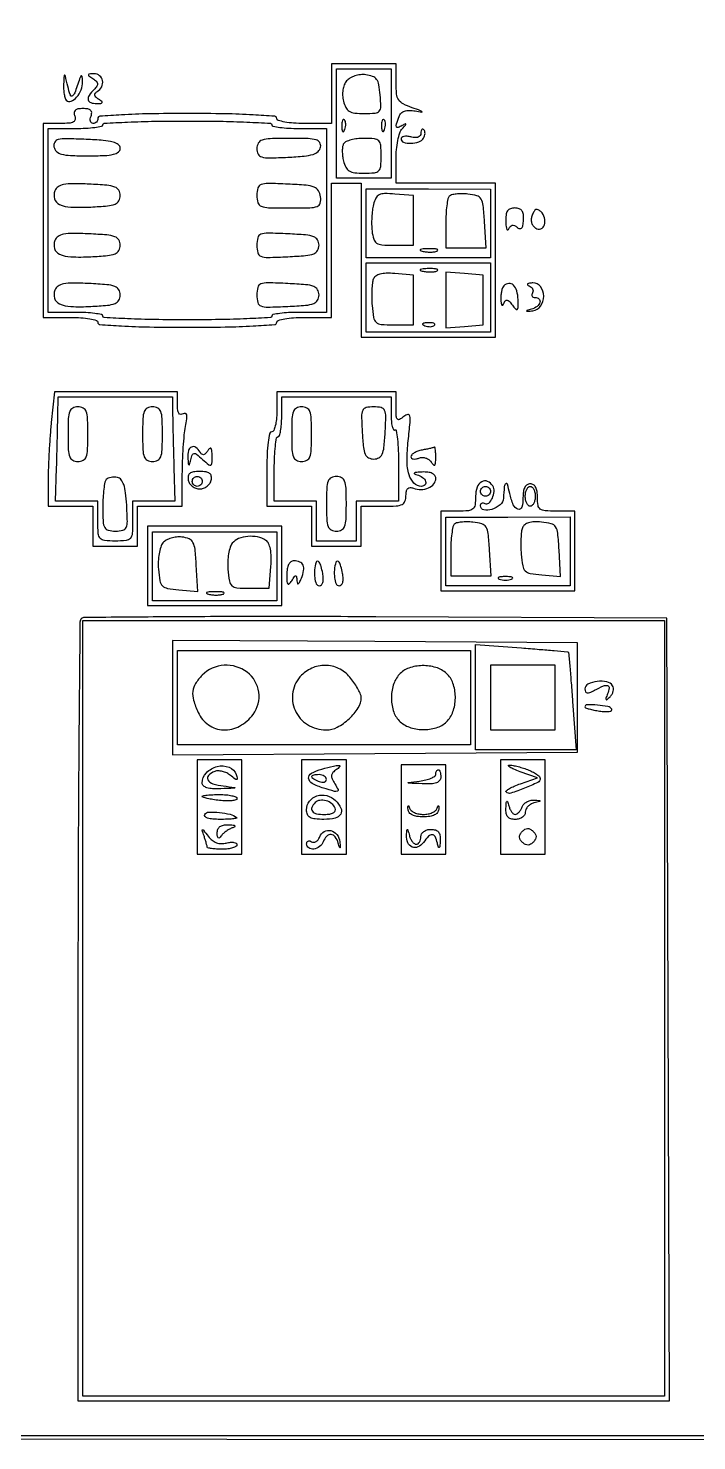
# Model space of a CAD drawing. Extents: x 4 to 1603, y 7 to 792.
# Drawn here: x 564 to 698.5, y 7 to 291.2 of the extents above; entities that cross this region are included whole.
import ezdxf

# ---------------------------------------------------------------- set-up
doc = ezdxf.new("R2010")
doc.units = 0

msp = doc.modelspace()

# ---------------------------------------------------------------- linework, layer by layer
for points in [[(4.463028, 790.750623, 0.090794), (4.267848, 789.688086, 0.000004), (4.202933, 675.011121, 0.000189), (4.180203, 548.51456, 0.000114), (4.244173, 398.5), (4.5, 7.5), (803.751263, 7.249377), (1603.002525, 6.998755), (1602.751263, 399.249377), (1602.5, 791.5), (803.718854, 791.750623, 0.000059), (387.797189, 791.831666, 0.000332), (164.795027, 791.700628, 0.000012), (5.544081, 791.497643, 0.311183)], [(625, 278), (625, 272), (619.5, 272, -0.017105), (617.39166, 272.072146, -0.027868), (615.615625, 272.29375, -0.026982), (614.292067, 272.608967, -0.332234), (614, 273, 0.392481), (613.578962, 273.453756, 0.004817), (609.25, 273.736111, 0.009815), (603.620637, 273.938119, 0.00406), (596, 274, 0.00406), (588.379363, 273.938119, 0.009815), (582.75, 273.736111, 0.004817), (578.421038, 273.453756, 0.392481), (578, 273, -0.095827), (577.92617, 272.618313, -0.097132), (577.715469, 272.29375, -0.098664), (577.401, 272.076457, -0.102345), (577.031385, 272, -0.184534), (576.710807, 272.122486, -0.147206), (576.516384, 272.440625, -0.100118), (576.488865, 272.925634, -0.055937), (576.638374, 273.5, 0.093029), (576.762289, 274.177573, 0.209178), (576.554926, 274.645618, 0.145807), (575.990492, 274.919499, 0.04057), (575, 275, 0.04057), (574.009508, 274.919499, 0.145807), (573.445074, 274.645618, 0.209178), (573.237711, 274.177573, 0.093029), (573.361626, 273.5, -0.136349), (573.429795, 272.787471, -0.233305), (573.083561, 272.316626, -0.101407), (572.191819, 272.06386, -0.018523), (570.468615, 272), (567, 272), (567, 252.5), (567, 233), (572.5, 233, -0.017105), (574.60834, 232.927854, -0.027868), (576.384375, 232.70625, -0.026982), (577.707933, 232.391033, -0.332234), (578, 232, 0.392481), (578.421038, 231.546244, 0.004817), (582.75, 231.263889, 0.009815), (588.379363, 231.061881, 0.00406), (596, 231, 0.00406), (603.620637, 231.061881, 0.009815), (609.25, 231.263889, 0.004817), (613.578962, 231.546244, 0.392481), (614, 232, -0.332234), (614.292067, 232.391033, -0.026982), (615.615625, 232.70625, -0.027868), (617.39166, 232.927854, -0.017105), (619.5, 233), (625, 233), (625, 246.5), (625, 260), (628, 260), (631, 260), (631, 244.5), (631, 229), (644.5, 229), (658, 229), (658, 244.5), (658, 260), (648, 260), (638, 260), (638, 264.8, -0.023727), (638.091939, 266.736331, -0.02644), (638.367188, 268.585594, -0.02711), (638.766676, 270.119162, -0.110227), (639.25, 270.946704, 0.004358), (639.924927, 271.686678, 0.184745), (640, 271.882924, 0.561535), (639.904697, 271.941025, 0.009535), (639.25, 271.587687, -0.041744), (638.39497, 271.195008, -0.416186), (638.073029, 271.347231, -0.166556), (638.067268, 271.907921, -0.01165), (638.604258, 273.411097, -0.107661), (639.040526, 274.075673, -0.112679), (639.707224, 274.485332, -0.086068), (640.636579, 274.630414, -0.040118), (641.854258, 274.511872, 0.004977), (643.161355, 274.291153, 0.712291), (643.212643, 274.387246, 0.12077), (642.931035, 274.57289, 0.002257), (641.25, 275.163647, -0.033559), (639.432202, 275.93332, -0.132026), (638.533741, 276.737608, -0.11972), (638.112541, 277.929052, -0.025381), (638, 280.14466), (638, 284), (631.5, 284), (625, 284)], [(571.118315, 279.916667, 0.024371), (571.12139, 278.879439, 0.02833), (571.22804, 277.898903, 0.029176), (571.410925, 277.093626, 0.126605), (571.657991, 276.675343, 0.296655), (572.603964, 276.475073, 0.120461), (573.735085, 277.262122, 0.087376), (574.644648, 278.74963, 0.103262), (574.921053, 280.372445, 0.012094), (574.865491, 281.278055, 0.166491), (574.734636, 281.574719, 0.527533), (574.566809, 281.550137, 0.033157), (574.341825, 281, -0.005499), (573.350497, 278.133135, -0.167703), (572.882486, 277.549903, -0.489281), (572.469046, 277.699799, -0.018981), (571.961221, 279.5, 0.001365), (571.464004, 281.534254, 0.220799), (571.322363, 281.710459, 0.538133), (571.205452, 281.642229, 0.002344)], [(576.991641, 281.026328, -0.043931), (577.693851, 280.49075, -0.181316), (577.932945, 280.023161, -0.182338), (577.805025, 279.515362, -0.044506), (577.241641, 278.841641, 0.047136), (576.261479, 277.656937, 0.1962), (576.072513, 276.768251, 0.275337), (576.566327, 276.199881, 0.081899), (577.75, 276.015313, 0.015461), (578.63092, 276.050276, 0.276177), (578.854177, 276.206151, 0.350217), (578.794125, 276.439995, 0.02023), (578.143237, 276.890313, -0.045108), (577.582121, 277.321264, -0.167837), (577.374236, 277.708088, -0.218762), (577.475495, 278.0737, -0.079241), (577.893237, 278.434017, 0.138975), (578.774854, 279.397532, 0.162425), (578.950585, 280.619571, 0.182403), (578.360698, 281.60353, 0.17131), (577.25, 281.984687, 0.0118), (576.277243, 281.953209, 0.323507), (576.089324, 281.800714, 0.316019), (576.173014, 281.570626, 0.011499)], [(628.052737, 280.563544, 0.080946), (627.588665, 279.773649, 0.052962), (627.312644, 278.751793, 0.049908), (627.246797, 277.622905, 0.051153), (627.407385, 276.512986, 0.056581), (627.89599, 275.210735, 0.140073), (628.584704, 274.471931, 0.108917), (629.679419, 274.102873, 0.027052), (631.579417, 274, 0.019215), (633.809633, 274.085741, 0.198227), (634.614546, 274.492822, 0.18424), (634.929907, 275.365444, 0.016245), (634.810365, 277.75, 0.023501), (634.543908, 279.794965, 0.111491), (634.088529, 280.876175, 0.152629), (633.292304, 281.47794, 0.057198), (631.914404, 281.800558, 0.057019), (630.826877, 281.802527, 0.049515), (629.711736, 281.563614, 0.052013), (628.731678, 281.133057, 0.090295)], [(613, 271.75, 0.356394), (613.241724, 271.45395, 0.016459), (614.615625, 271.220312, 0.021079), (616.391385, 271.054017, 0.012806), (618.5, 271), (624, 271), (624, 252.5), (624, 234), (618.5, 234, 0.012806), (616.391385, 233.945983, 0.021079), (614.615625, 233.779687, 0.016459), (613.241724, 233.54605, 0.356394), (613, 233.25, -0.399156), (612.711107, 232.945777, -0.001898), (608.00625, 232.720313, -0.006888), (602.518546, 232.553907, -0.004135), (596, 232.5, -0.004135), (589.481454, 232.553907, -0.006888), (583.99375, 232.720313, -0.001898), (579.288893, 232.945777, -0.399156), (579, 233.25, 0.356394), (578.758276, 233.54605, 0.016459), (577.384375, 233.779687, 0.021079), (575.608615, 233.945983, 0.012806), (573.5, 234), (568, 234), (568, 252.5), (568, 271), (573.5, 271, 0.012806), (575.608615, 271.054017, 0.021079), (577.384375, 271.220312, 0.016459), (578.758276, 271.45395, 0.356394), (579, 271.75, -0.399156), (579.288893, 272.054223, -0.001898), (583.99375, 272.279688, -0.006888), (589.481454, 272.446093, -0.004135), (596, 272.5, -0.004135), (602.518546, 272.446093, -0.006888), (608.00625, 272.279688, -0.001898), (612.711107, 272.054223, -0.399156)], [(627.078947, 271.416667, 0.018894), (627.137993, 270.670344, 0.168741), (627.279315, 270.37858, 0.470617), (627.461564, 270.395823, 0.054073), (627.683114, 270.8125, 0.051402), (627.839148, 271.359369, 0.05415), (627.876576, 271.916927, 0.060344), (627.797407, 272.402231, 0.126455), (627.604167, 272.729167, 0.296942), (627.385309, 272.77538, 0.208169), (627.200665, 272.592839, 0.077125), (627.089945, 272.112848, 0.028489)], [(635.078947, 271.416667, 0.018894), (635.137993, 270.670344, 0.168741), (635.279315, 270.37858, 0.470617), (635.461564, 270.395823, 0.054073), (635.683114, 270.8125, 0.051402), (635.839148, 271.359369, 0.05415), (635.876576, 271.916927, 0.060344), (635.797407, 272.402231, 0.126455), (635.604167, 272.729167, 0.296942), (635.385309, 272.77538, 0.208169), (635.200665, 272.592839, 0.077125), (635.089945, 272.112848, 0.028489)], [(643, 270.050035, -0.148167), (642.852562, 269.563415, -0.156033), (642.462267, 269.252393, -0.106789), (641.830394, 269.156572, -0.048415), (641, 269.289749, 0.040966), (640.233678, 269.424365, 0.070464), (639.5875, 269.392877, 0.106581), (639.157535, 269.210205, 0.24384), (639, 268.90638, 0.329183), (639.508029, 268.218347, 0.083696), (640.970055, 268.024602, 0.072068), (642.598395, 268.319463, 0.175312), (643.541119, 269.066531, 0.062174), (643.748334, 269.519089, 0.067553), (643.830355, 269.996059, 0.076232), (643.780161, 270.423941, 0.129836), (643.600136, 270.733198, 0.155902), (643.373346, 270.85014, 0.259814), (643.17629, 270.780075, 0.135325), (643.04143, 270.502153, 0.045721)], [(569.18121, 267.29757, 0.156012), (569.681634, 266.381075, 0.126728), (570.663571, 265.832626, 0.055249), (572.475525, 265.564563, 0.009123), (576.013695, 265.5, 0.00945), (579.330176, 265.562685, 0.047401), (581.168949, 265.807814, 0.108565), (582.142629, 266.270427, 0.231763), (582.5, 267, 0.239099), (582.124425, 267.740497, 0.093966), (581.061657, 268.24687, 0.043933), (579.100236, 268.582456, 0.00953), (575.667515, 268.79757, 0.006037), (571.660377, 268.923637, 0.061737), (570.011885, 268.751668, 0.215375), (569.32394, 268.227026, 0.173009)], [(610, 266.952283, 0.118732), (610.264853, 265.852664, 0.209136), (610.975471, 265.271219, 0.073345), (612.49879, 265.076712, 0.007062), (616.239957, 265.202283, 0.010879), (619.491625, 265.428419, 0.052749), (621.30344, 265.789265, 0.108789), (622.318128, 266.368509, 0.163205), (622.813281, 267.25, 0.182333), (622.656346, 268.150921, 0.193409), (621.947338, 268.696122, 0.06128), (620.300954, 268.946666, 0.007153), (616.573324, 269, 0.007152), (612.684532, 268.944374, 0.068453), (611.052518, 268.67212, 0.191577), (610.287945, 268.053132, 0.12862)], [(627.464874, 267.943165, 0.101636), (627.255074, 267.370191, 0.034264), (627.183705, 266.479095, 0.032431), (627.23841, 265.456071, 0.031921), (627.424909, 264.443165, 0.059785), (627.902999, 263.193269, 0.137866), (628.589204, 262.469506, 0.106869), (629.675038, 262.103524, 0.028048), (631.519052, 262, 0.022163), (633.631762, 262.093695, 0.176677), (634.501361, 262.501368, 0.175603), (634.907115, 263.374528, 0.02184), (635, 265.5, 0.021784), (634.907554, 267.620894, 0.174173), (634.504215, 268.495712, 0.177507), (633.640496, 268.905025, 0.022802), (631.559017, 269, 0.02842), (630.193833, 268.92234, 0.034756), (628.936957, 268.689555, 0.037271), (627.940373, 268.351397, 0.155124)], [(569.354272, 258.480836, 0.165211), (569.290146, 256.83499, 0.217546), (570.265191, 255.716388, 0.09706), (572.581575, 255.169308, 0.022497), (576.604253, 255.195747, 0.009573), (579.931283, 255.431382, 0.0708), (581.475, 255.794813, 0.172425), (582.221089, 256.441397, 0.129525), (582.5, 257.5, 0.135036), (582.207341, 258.563873, 0.172229), (581.429875, 259.209195, 0.067521), (579.808536, 259.566379, 0.008612), (576.237055, 259.798053, 0.010308), (572.962593, 259.886288, 0.048893), (571.097133, 259.71534, 0.097905), (569.988595, 259.267065, 0.157514)], [(610, 257.547717, 0.074815), (610.222544, 256.068736, 0.229439), (610.894651, 255.346952, 0.086524), (612.370439, 255.051891, 0.006179), (616.569551, 255, 0.005947), (620.678751, 255.048873, 0.080616), (622.148719, 255.323462, 0.248535), (622.750033, 255.984606, 0.098296), (622.819551, 257.25, 0.102621), (622.37829, 258.475532, 0.164129), (621.532217, 259.181409, 0.071766), (619.896956, 259.558545, 0.008945), (616.25, 259.797717, 0.006136), (612.214952, 259.940321, 0.092414), (610.83408, 259.715704, 0.243288), (610.202482, 259.03492, 0.067762)], [(633.455617, 255.679185, 0.031306), (633.244283, 254.539273, 0.016834), (633.119921, 253.114376, 0.016703), (633.090599, 251.647704, 0.025099), (633.171918, 250.370829, 0.041623), (633.497826, 248.737803, 0.178084), (634.075483, 247.949932, 0.129086), (635.14459, 247.585028, 0.018044), (637.5, 247.5), (641.5, 247.5), (641.5, 252.5), (641.5, 257.5), (637.783699, 257.808356, 0.021127), (635.702858, 257.892753, 0.114362), (634.609361, 257.637357, 0.162654), (633.939322, 256.974955, 0.055743)], [(648.71406, 257.380727, 0.149786), (648.434276, 256.853698, 0.015667), (648.209755, 255.45663, 0.018316), (648.052124, 253.736579, 0.013691), (648, 251.833333), (648, 247), (652.05226, 247), (656.104519, 247), (655.80226, 252.25, 0.010772), (655.542779, 255.525481, 0.110728), (655.116842, 256.805833, 0.190557), (654.264449, 257.457175, 0.04459), (652.46406, 257.797393, 0.023563), (651.249413, 257.85882, 0.028525), (650.110172, 257.797672, 0.029193), (649.179428, 257.638837, 0.140413)], [(660.078947, 252.25, 0.017829), (660.142259, 251.267555, 0.072304), (660.286954, 250.68726, 0.397348), (660.476068, 250.601525, 0.217962), (660.676193, 250.791738, -0.079345), (660.974659, 251.289727, -0.170181), (661.354876, 251.515255, -0.157975), (661.813793, 251.462188, -0.066074), (662.347246, 251.127413, 0.105748), (662.874316, 250.851885, 0.286159), (663.262174, 250.966129, 0.140543), (663.520287, 251.503663, 0.027194), (663.644213, 252.585675, 0.044789), (663.610326, 253.720306, 0.127643), (663.324387, 254.450389, 0.157349), (662.764498, 254.85986, 0.079999), (661.894213, 255, 0.086312), (661.001733, 254.84478, 0.162139), (660.432322, 254.397472, 0.118029), (660.135376, 253.580102, 0.035564)], [(665.387065, 253.566293, 0.071218), (665.209375, 252.787105, 0.087019), (665.27764, 252.043809, 0.092845), (665.586548, 251.404885, 0.094398), (666.104283, 250.925407, 0.23738), (667.138923, 250.829238, 0.229139), (667.854975, 251.602743, 0.144145), (667.869075, 253.008621, 0.127969), (667.126563, 254.273437, 0.080528), (666.603797, 254.650358, 0.215783), (666.155692, 254.667812, 0.162537), (665.757434, 254.326623, 0.043467)], [(569.354272, 248.480836, 0.165211), (569.290146, 246.83499, 0.217546), (570.265191, 245.716388, 0.09706), (572.581575, 245.169308, 0.022497), (576.604253, 245.195747, 0.009573), (579.931283, 245.431382, 0.0708), (581.475, 245.794813, 0.172425), (582.221089, 246.441397, 0.129525), (582.5, 247.5, 0.135036), (582.207341, 248.563873, 0.172229), (581.429875, 249.209195, 0.067521), (579.808536, 249.566379, 0.008612), (576.237055, 249.798053, 0.010308), (572.962593, 249.886288, 0.048893), (571.097133, 249.71534, 0.097905), (569.988595, 249.267065, 0.157514)], [(610, 247.5, 0.064414), (610.197394, 245.97412, 0.245034), (610.823342, 245.285694, 0.094176), (612.192628, 245.058393, 0.006075), (616.25, 245.202283, 0.008641), (619.812993, 245.433779, 0.067636), (621.431535, 245.791013, 0.172273), (622.207843, 246.436302, 0.134834), (622.5, 247.5, 0.134834), (622.207843, 248.563698, 0.172273), (621.431535, 249.208987, 0.067636), (619.812993, 249.566221, 0.008641), (616.25, 249.797717, 0.006075), (612.192628, 249.941607, 0.094176), (610.823342, 249.714306, 0.245034), (610.197394, 249.02588, 0.064414)], [(643.269032, 246.307009, 0.037336), (644.036634, 246.167106, 0.029507), (644.880008, 246.127736, 0.030339), (645.671085, 246.185595, 0.06278), (646.269032, 246.344063, 0.31318), (646.386009, 246.52287, 0.333666), (646.257153, 246.684921, 0.052471), (645.580113, 246.787295, 0.014395), (644.5, 246.805051, 0.012823), (643.431793, 246.764444, 0.080377), (642.900903, 246.643467, 0.597527), (642.883358, 246.48334, 0.087174)], [(633.425329, 240.666006, 0.064188), (633.229272, 239.858585, 0.016121), (633.12383, 238.505476, 0.016193), (633.103223, 236.93786, 0.015679), (633.183365, 235.355161, 0.019689), (633.477542, 232.942307, 0.171944), (633.987977, 232.010737, 0.165757), (634.980267, 231.590666, 0.017985), (637.5, 231.5), (641.5, 231.5), (641.5, 236.5), (641.5, 241.5), (637.741963, 241.810844, 0.024667), (636.013085, 241.86827, 0.060857), (634.757899, 241.69435, 0.091132), (633.910038, 241.294148, 0.146438)], [(643.269032, 242.307009, 0.037336), (644.036634, 242.167106, 0.029507), (644.880008, 242.127736, 0.030339), (645.671085, 242.185595, 0.06278), (646.269032, 242.344063, 0.31318), (646.386009, 242.52287, 0.333666), (646.257153, 242.684921, 0.052471), (645.580113, 242.787295, 0.014395), (644.5, 242.805051, 0.012823), (643.431793, 242.764444, 0.080377), (642.900903, 242.643467, 0.597527), (642.883358, 242.48334, 0.087174)], [(569.354272, 238.480836, 0.165211), (569.290146, 236.83499, 0.217546), (570.265191, 235.716388, 0.09706), (572.581575, 235.169308, 0.022497), (576.604253, 235.195747, 0.009573), (579.931283, 235.431382, 0.0708), (581.475, 235.794813, 0.172425), (582.221089, 236.441397, 0.129525), (582.5, 237.5, 0.135036), (582.207341, 238.563873, 0.172229), (581.429875, 239.209195, 0.067521), (579.808536, 239.566379, 0.008612), (576.237055, 239.798053, 0.010308), (572.962593, 239.886288, 0.048893), (571.097133, 239.71534, 0.097905), (569.988595, 239.267065, 0.157514)], [(610, 237.5, 0.064414), (610.197394, 235.97412, 0.245034), (610.823342, 235.285694, 0.094176), (612.192628, 235.058393, 0.006075), (616.25, 235.202283, 0.008641), (619.812993, 235.433779, 0.067636), (621.431535, 235.791013, 0.172273), (622.207843, 236.436302, 0.134834), (622.5, 237.5, 0.134834), (622.207843, 238.563698, 0.172273), (621.431535, 239.208987, 0.067636), (619.812993, 239.566221, 0.008641), (616.25, 239.797717, 0.006075), (612.192628, 239.941607, 0.094176), (610.823342, 239.714306, 0.245034), (610.197394, 239.02588, 0.064414)], [(659.6875, 239.354167, 0.108318), (659.427959, 238.948893, 0.034417), (659.225144, 238.256641, 0.032523), (659.099417, 237.431304, 0.031016), (659.078947, 236.583333, 0.02196), (659.140103, 235.837276, 0.133432), (659.28643, 235.482304, 0.465981), (659.473433, 235.474376, 0.090236), (659.679948, 235.803003, -0.071222), (659.996058, 236.350932, -0.281333), (660.345396, 236.481161, -0.163095), (660.7745, 236.238313, -0.025275), (661.398637, 235.469509, 0.021272), (662.078749, 234.61792, 0.429941), (662.376208, 234.605345, 0.198811), (662.548722, 235.003959, 0.008315), (662.547636, 236.583315, 0.063053), (662.29628, 238.325876, 0.133804), (661.606442, 239.489263, 0.219858), (660.669319, 239.817297, 0.174047)], [(664.756231, 239.335642, -0.07888), (665.193455, 239.073164, -0.105417), (665.477402, 238.709292, -0.121773), (665.564193, 238.302558, -0.131107), (665.447214, 237.91459, 0.092807), (665.312451, 237.565579, 0.171257), (665.359094, 237.268661, 0.174358), (665.580506, 237.070312, 0.096615), (665.940983, 237, -0.17858), (666.753012, 236.700421, -0.295067), (666.954706, 236.024721, -0.163304), (666.376674, 235.19331, -0.088439), (665.25, 234.630742, 0.0028), (664.30698, 234.346987, 0.530814), (664.282021, 234.265414, 0.251667), (664.406777, 234.212868, 0.002066), (665.5, 234.320995, 0.220004), (667.074568, 235.255925, 0.14949), (667.710703, 237.275978, 0.16339), (667.087863, 239.183399, 0.24732), (665.546466, 239.921053, 0.022824), (664.826208, 239.860265, 0.127625), (664.470167, 239.716523, 0.458183), (664.456633, 239.533793, 0.100896)], [(643.8125, 231.316886, 0.051402), (644.359369, 231.160852, 0.05415), (644.916927, 231.123424, 0.060344), (645.402231, 231.202593, 0.126455), (645.729167, 231.395833, 0.296942), (645.77538, 231.614691, 0.208169), (645.592839, 231.799335, 0.077125), (645.112848, 231.910055, 0.028489), (644.416667, 231.921053, 0.018894), (643.670344, 231.862007, 0.168741), (643.37858, 231.720685, 0.470617), (643.395823, 231.538436, 0.054073)], [(568.642456, 211.853309, 0.00731), (568.396233, 209.110269, 0.004774), (568.188722, 205.939674, 0.004801), (568.045591, 202.844168, 0.009151), (568, 200.353309), (568, 195), (572.5, 195), (577, 195), (577, 191), (577, 187), (581.5, 187), (586, 187), (586, 191), (586, 195), (590.5, 195), (595, 195), (595, 201.375, -0.008976), (595.048141, 204.056297, -0.007986), (595.192729, 206.840988, -0.00804), (595.403092, 209.34161, -0.024352), (595.656098, 211.030491, 0.014639), (595.916414, 212.564272, 0.083012), (595.894287, 213.389697, 0.297056), (595.619009, 213.673612, 0.196707), (595.156098, 213.596474, -0.163281), (594.666459, 213.481896, -0.233375), (594.293141, 213.712002, -0.110382), (594.06523, 214.356288, -0.030041), (594, 215.440983), (594, 218), (581.642456, 218), (569.284913, 218)], [(593.051031, 213.25, 0.001891), (593.084034, 211.352274, 0.000658), (593.145518, 208.618589, 0.000654), (593.221111, 205.608891, 0.000762), (593.301031, 202.749453), (593.5, 195.998906), (589.25, 195.999453), (585, 196), (585, 192, -0.01583), (584.920164, 189.478972, -0.165362), (584.53125, 188.535714, -0.192545), (583.675038, 188.099137, -0.022778), (581.5, 188, -0.022778), (579.324962, 188.099137, -0.192545), (578.46875, 188.535714, -0.165362), (578.079836, 189.478972, -0.01583), (578, 192), (578, 196), (573.75, 195.999453), (569.5, 195.998906), (569.698969, 202.749453, 0.000762), (569.778889, 205.608891, 0.000654), (569.854482, 208.618589, 0.000658), (569.915966, 211.352274, 0.001891), (569.948969, 213.25), (570, 217), (581.5, 217), (593, 217)], [(614, 214, -0.023598), (613.92761, 212.467056, -0.037669), (613.70625, 211.175, -0.04382), (613.387127, 210.251055, -0.295869), (613, 210, 0.354925), (612.590162, 209.667147, 0.018508), (612.283333, 207.875, 0.02162), (612.068623, 205.477527, 0.011522), (612, 202.5), (612, 195), (616.5, 195), (621, 195), (621, 191), (621, 187), (626, 187), (631, 187), (631, 191), (631, 195), (635.5, 195, 0.013608), (638.029207, 195.068845, 0.096163), (639.216063, 195.367055, 0.195419), (639.797024, 195.994537, 0.090482), (640, 197.106989, -0.044649), (640.083046, 198.035126, -0.150258), (640.359682, 198.570724, -0.20361), (640.828212, 198.765522, -0.089917), (641.5, 198.638374, 0.095868), (643.025952, 198.36817, 0.099448), (644.521256, 198.693362, 0.116813), (645.602605, 199.506836, 0.175073), (646, 200.606989, 0.165099), (645.805406, 201.180249, 0.120976), (645.277283, 201.603422, 0.081384), (644.413844, 201.844552, 0.038037), (643.25, 201.883999, 0.010989), (642.150445, 201.813383, 0.109045), (641.71179, 201.676084, 0.602595), (641.717606, 201.507227, 0.049066), (642.25, 201.310674, -0.093859), (643.332935, 200.797167, -0.14598), (643.954587, 199.981008, -0.282147), (643.826432, 199.310937, -0.211007), (643.122445, 199, -0.202666), (641.611096, 199.638838, -0.122374), (640.617186, 201.345221, -0.071578), (640.212723, 204.195153, -0.027688), (640.441731, 208.187742, 0.004568), (640.82259, 211.85361, 0.067974), (640.769397, 213.139217, 0.418558), (640.34927, 213.427197, 0.125864), (639.570091, 213.05817, -0.040814), (638.700296, 212.448774, -0.361739), (638.27138, 212.52003, -0.167953), (638.041287, 213.097482, -0.011595), (638, 214.877555), (638, 218), (626, 218), (614, 218)], [(637, 213.440983, 0.019935), (637.053174, 212.107829, 0.039534), (637.220312, 211.063886, 0.062203), (637.462445, 210.424538, 0.434357), (637.75, 210.346505, -0.534057), (638.046343, 210.211853, -0.013899), (638.279688, 208.49992, -0.017395), (638.446514, 206.215155, -0.009526), (638.5, 203.407927), (638.5, 196.004809), (634.25, 196.002404), (630, 196), (630, 192), (630, 188), (626, 188), (622, 188), (622, 192), (622, 196), (617.75, 196), (613.5, 196), (613.5, 202.5, -0.010829), (613.553982, 204.992121, -0.017892), (613.720312, 207.090625, -0.01215), (613.952404, 208.74747, -0.367105), (614.25, 209, 0.329173), (614.542978, 209.21632, 0.028369), (614.779688, 210.175, 0.028703), (614.945877, 211.466691, 0.017644), (615, 213), (615, 217), (626, 217), (637, 217)], [(572, 209.5, 0.009792), (572.061504, 206.359853, 0.077556), (572.340909, 204.9375, 0.189837), (572.945848, 204.253284, 0.118451), (574, 204, 0.118451), (575.054152, 204.253284, 0.189837), (575.659091, 204.9375, 0.077556), (575.938496, 206.359853, 0.009792), (576, 209.5, 0.009792), (575.938496, 212.640147, 0.077556), (575.659091, 214.0625, 0.189837), (575.054152, 214.746716, 0.118451), (574, 215, 0.118451), (572.945848, 214.746716, 0.189837), (572.340909, 214.0625, 0.077556), (572.061504, 212.640147, 0.009792)], [(587, 209.5, 0.009792), (587.061504, 206.359853, 0.077556), (587.340909, 204.9375, 0.189837), (587.945848, 204.253284, 0.118451), (589, 204, 0.118451), (590.054152, 204.253284, 0.189837), (590.659091, 204.9375, 0.077556), (590.938496, 206.359853, 0.009792), (591, 209.5, 0.009792), (590.938496, 212.640147, 0.077556), (590.659091, 214.0625, 0.189837), (590.054152, 214.746716, 0.118451), (589, 215, 0.118451), (587.945848, 214.746716, 0.189837), (587.340909, 214.0625, 0.077556), (587.061504, 212.640147, 0.009792)], [(617, 209.5, 0.009792), (617.061504, 206.359853, 0.077556), (617.340909, 204.9375, 0.189837), (617.945848, 204.253284, 0.118451), (619, 204, 0.118451), (620.054152, 204.253284, 0.189837), (620.659091, 204.9375, 0.077556), (620.938496, 206.359853, 0.009792), (621, 209.5, 0.009792), (620.938496, 212.640147, 0.077556), (620.659091, 214.0625, 0.189837), (620.054152, 214.746716, 0.118451), (619, 215, 0.118451), (617.945848, 214.746716, 0.189837), (617.340909, 214.0625, 0.077556), (617.061504, 212.640147, 0.009792)], [(631.19774, 209.75, 0.01175), (631.433288, 206.848666, 0.077345), (631.80528, 205.444032, 0.171935), (632.452753, 204.754307, 0.119678), (633.5, 204.5, 0.119678), (634.547247, 204.754307, 0.171935), (635.19472, 205.444032, 0.077345), (635.566712, 206.848666, 0.01175), (635.80226, 209.75, 0.008265), (635.938743, 213.078554, 0.10987), (635.703152, 214.275081, 0.239236), (635.024217, 214.833016, 0.054614), (633.5, 215, 0.054614), (631.975783, 214.833016, 0.239236), (631.296848, 214.275081, 0.10987), (631.061257, 213.078554, 0.008265)], [(596.116001, 204.75, 0.004213), (596.190257, 203.512565, 0.222831), (596.302729, 203.310001, 0.518622), (596.438084, 203.35658, 0.007388), (596.703861, 204.325476, -0.026644), (597.04119, 205.392406, -0.301537), (597.382963, 205.639284, -0.185163), (597.872687, 205.473538, -0.01076), (599.087859, 204.420488, 0.009532), (600.323511, 203.344364, 0.26578), (600.729004, 203.27146, 0.306192), (600.958793, 203.583412, 0.011748), (600.984687, 205.095012, 0.01517), (600.943625, 206.213243, 0.158438), (600.774968, 206.633907, 0.44098), (600.511624, 206.645652, 0.055038), (600.109687, 206.143237, -0.045108), (599.678736, 205.582121, -0.167837), (599.291912, 205.374236, -0.218762), (598.9263, 205.475495, -0.079241), (598.565983, 205.893237, 0.095549), (597.703965, 206.829576, 0.274816), (596.859385, 206.914139, 0.226116), (596.25461, 206.180547, 0.074186)], [(643.25, 206.294267, 0.03636), (642.388621, 206.062383, 0.049792), (641.660938, 205.7241, 0.060277), (641.157837, 205.337603, 0.201492), (641, 204.961834, 0.215047), (641.131126, 204.671057, 0.137735), (641.470272, 204.50733, 0.087896), (641.987523, 204.506982, 0.047971), (642.600925, 204.677102, -0.089203), (643.279157, 204.806466, -0.07897), (643.991183, 204.700982, -0.080028), (644.627109, 204.382418, -0.095843), (645.085612, 203.895717, 0.037095), (645.522099, 203.307786, 0.42807), (645.779968, 203.29512, 0.189283), (645.946532, 203.651881, 0.013964), (645.984687, 204.75, 0.010411), (645.972724, 205.603507, 0.018936), (645.922064, 206.299059, 0.015868), (645.847907, 206.816646, 0.512864), (645.75, 206.863818, -0.065829), (645.567853, 206.793731, -0.002963), (644.9125, 206.640337, -0.004927), (644.130151, 206.470194, -0.003502)], [(596.190371, 200.25, 0.102252), (596.468276, 199.581629, 0.081315), (597.007845, 199.014062, 0.078398), (597.721001, 198.6319, 0.084062), (598.5, 198.5, 0.084062), (599.278999, 198.6319, 0.078398), (599.992155, 199.014062, 0.081315), (600.531724, 199.581629, 0.102252), (600.809629, 200.25, 0.089609), (600.819163, 201.078049, 0.191065), (600.492852, 201.616531, 0.129356), (599.769218, 201.914936, 0.033473), (598.5, 202, 0.033473), (597.230782, 201.914936, 0.129356), (596.507148, 201.616531, 0.191065), (596.180837, 201.078049, 0.089609)], [(579.701236, 200.367903, 0.150652), (579.426348, 199.84797, 0.015315), (579.205988, 198.452863, 0.018062), (579.051177, 196.735663, 0.013449), (579, 194.833333, 0.01094), (579.064298, 191.895098, 0.110972), (579.382013, 190.723437, 0.216217), (580.095669, 190.170615, 0.058367), (581.55226, 190, 0.057633), (583.034201, 190.171387, 0.238097), (583.704866, 190.733726, 0.107843), (583.937376, 191.938264, 0.00836), (583.80226, 195.240634, 0.015926), (583.579883, 197.719687, 0.050403), (583.213298, 199.343505, 0.085727), (582.68212, 200.330342, 0.181561), (581.951236, 200.775204, 0.046987), (581.306808, 200.835732, 0.044737), (580.651434, 200.776808, 0.048045), (580.081085, 200.615823, 0.103942)], [(599, 200, -0.099038), (598.923658, 199.618362, -0.097945), (598.70625, 199.29375, -0.097945), (598.381638, 199.076342, -0.099038), (598, 199, -0.099038), (597.618362, 199.076342, -0.097945), (597.29375, 199.29375, -0.097945), (597.076342, 199.618362, -0.099038), (597, 200, -0.099038), (597.076342, 200.381638, -0.097945), (597.29375, 200.70625, -0.097945), (597.618362, 200.923658, -0.099038), (598, 201, -0.099038), (598.381638, 200.923658, -0.097945), (598.70625, 200.70625, -0.097945), (598.923658, 200.381638, -0.099038)], [(624, 195.5, 0.009792), (624.061504, 192.359853, 0.077556), (624.340909, 190.9375, 0.189837), (624.945848, 190.253284, 0.118451), (626, 190, 0.118451), (627.054152, 190.253284, 0.189837), (627.659091, 190.9375, 0.077556), (627.938496, 192.359853, 0.009792), (628, 195.5, 0.009792), (627.938496, 198.640147, 0.077556), (627.659091, 200.0625, 0.189837), (627.054152, 200.746716, 0.118451), (626, 201, 0.118451), (624.945848, 200.746716, 0.189837), (624.340909, 200.0625, 0.077556), (624.061504, 198.640147, 0.009792)], [(654, 197, -0.032088), (653.888231, 195.260192, -0.185552), (653.458333, 194.464286, -0.157079), (652.561026, 194.088063, -0.021354), (650.5, 194), (647, 194), (647, 186), (647, 178), (660.5, 178), (674, 178), (674, 186), (674, 194), (670.210579, 194, -0.017549), (667.973467, 194.078541, -0.141575), (667.018215, 194.428825, -0.19988), (666.566648, 195.17623, -0.040838), (666.460579, 196.75, 0.038624), (666.385572, 197.941375, 0.087257), (666.10716, 198.798237, 0.127365), (665.637178, 199.311304, 0.14496), (665, 199.5, 0.145245), (664.362035, 199.310683, 0.127672), (663.892344, 198.796163, 0.087123), (663.614705, 197.935667, 0.038254), (663.540468, 196.736511, -0.068485), (663.305765, 194.824048, -0.428267), (662.532687, 194.399041, -0.223203), (661.579382, 195.279719, -0.043164), (660.868315, 197.582498, 0.014745), (660.416511, 199.407278, 0.532222), (660.069717, 199.522361, 0.209639), (659.76799, 198.969704, 0.008181), (659.60194, 196.604176, -0.20807), (658.953817, 195.309089, -0.093722), (657.261045, 194.363095, -0.12934), (655.665211, 194.258485, -0.359091), (655, 195.065292, -0.094646), (655.068614, 195.424523, -0.172796), (655.262969, 195.646267, -0.172865), (655.55368, 195.695142, -0.09473), (655.895215, 195.564761, 0.329254), (656.663748, 195.628367, 0.109962), (657.372191, 196.59386, 0.08527), (657.716447, 197.97749, 0.158123), (657.444227, 199.090242, 0.151852), (656.39119, 200.006068, 0.244686), (655.231642, 199.929981, 0.171353), (654.317268, 198.812852, 0.086845)], [(657, 198, -0.099038), (656.923658, 197.618362, -0.097945), (656.70625, 197.29375, -0.097945), (656.381638, 197.076342, -0.099038), (656, 197, -0.099038), (655.618362, 197.076342, -0.097945), (655.29375, 197.29375, -0.097945), (655.076342, 197.618362, -0.099038), (655, 198, -0.099038), (655.076342, 198.381638, -0.097945), (655.29375, 198.70625, -0.097945), (655.618362, 198.923658, -0.099038), (656, 199, -0.099038), (656.381638, 198.923658, -0.097945), (656.70625, 198.70625, -0.097945), (656.923658, 198.381638, -0.099038)], [(666, 197, -0.048028), (665.926307, 196.234582, -0.068025), (665.70625, 195.5875, -0.088204), (665.381882, 195.151477, -0.191087), (665, 195, -0.191087), (664.618118, 195.151477, -0.088204), (664.29375, 195.5875, -0.068025), (664.073693, 196.234582, -0.048028), (664, 197, -0.048028), (664.073693, 197.765418, -0.068025), (664.29375, 198.4125, -0.088204), (664.618118, 198.848523, -0.191087), (665, 199, -0.191087), (665.381882, 198.848523, -0.088204), (665.70625, 198.4125, -0.068025), (665.926307, 197.765418, -0.048028)], [(649.71406, 191.380727, 0.149786), (649.434276, 190.853698, 0.015667), (649.209755, 189.45663, 0.018316), (649.052124, 187.736579, 0.013691), (649, 185.833333), (649, 181), (653.05226, 181), (657.104519, 181), (656.80226, 186.25, 0.010772), (656.542779, 189.525481, 0.110728), (656.116842, 190.805833, 0.190557), (655.264449, 191.457175, 0.04459), (653.46406, 191.797393, 0.023563), (652.249413, 191.85882, 0.028525), (651.110172, 191.797672, 0.029193), (650.179428, 191.638837, 0.140413)], [(663.42649, 190.669033, 0.064117), (663.230003, 189.860332, 0.016143), (663.124172, 188.506365, 0.016211), (663.103308, 186.938082, 0.015709), (663.183365, 185.355161, 0.021737), (663.478825, 183.011698, 0.153889), (663.996201, 182.003843, 0.155972), (664.994594, 181.481911, 0.022504), (667.304466, 181.186388), (671.108931, 180.872775), (670.804466, 186.186388, 0.010339), (670.540278, 189.570311, 0.116937), (670.105915, 190.832638, 0.192513), (669.22153, 191.472325, 0.037456), (667.243125, 191.813871, 0.031373), (665.784536, 191.862532, 0.065605), (664.665312, 191.681454, 0.091375), (663.881923, 191.279901, 0.137986)], [(591.099878, 187.620346, 0.09746), (590.648151, 186.790347, 0.033333), (590.324339, 185.45249, 0.031648), (590.155719, 183.890776, 0.031619), (590.185474, 182.319788, 0.022225), (590.480254, 180.003764, 0.154362), (590.998842, 179.001162, 0.154992), (591.99857, 178.481192, 0.02246), (594.304466, 178.186388), (598.108931, 177.872775), (597.804466, 183.186388, 0.011232), (597.551948, 186.348015, 0.093581), (597.144633, 187.719039, 0.17954), (596.366985, 188.429244, 0.067372), (594.914404, 188.800558, 0.055507), (593.83423, 188.805768, 0.048533), (592.727329, 188.577851, 0.051185), (591.758853, 188.165714, 0.093636)], [(605.057919, 187.569788, 0.099603), (604.621998, 186.760669, 0.032748), (604.312013, 185.437638, 0.031125), (604.152604, 183.88705, 0.030603), (604.185474, 182.319788, 0.02014), (604.478893, 179.935148, 0.172542), (604.990518, 179.008395, 0.164682), (605.984264, 178.590332, 0.017948), (608.5, 178.5), (612.5, 178.5), (612.814871, 182.900891, 0.021984), (612.868255, 184.844202, 0.043092), (612.709809, 186.382654, 0.056995), (612.360158, 187.502554, 0.148366), (611.814871, 188.135578, 0.091199), (610.131229, 188.814382, 0.071342), (608.160527, 188.930597, 0.07467), (606.32987, 188.496931, 0.124743)], [(616.015313, 181.25, 0.011096), (616.054211, 179.849063, 0.155556), (616.228862, 179.383071, 0.461139), (616.512621, 179.371881, 0.043106), (617, 180, -0.008508), (617.588941, 180.878177, -0.24552), (617.822078, 181, -0.380984), (617.981076, 180.858278, -0.014443), (618.054972, 180, 0.049617), (618.139989, 179.459997, 0.491487), (618.321896, 179.38269, 0.155583), (618.575875, 179.655133, 0.014792), (618.945153, 180.5, 0.047741), (619.407011, 182.064428, 0.150511), (619.291376, 183.13979, 0.201035), (618.632606, 183.776176, 0.093102), (617.440983, 184, 0.157687), (616.841201, 183.806021, 0.117263), (616.38364, 183.275552, 0.081445), (616.101167, 182.410863, 0.039717)], [(621.916667, 183.75, 0.057849), (621.596426, 182.218875, 0.05473), (621.62629, 180.625415, 0.0645), (621.951223, 179.388603, 0.305249), (622.528447, 179, 0.1962), (622.981154, 179.184754, 0.129922), (623.272314, 179.673313, 0.080747), (623.365752, 180.462148, 0.036426), (623.244751, 181.5, 0.021051), (622.919178, 182.88438, 0.06513), (622.543165, 183.76598, 0.265922), (622.205251, 183.958451, 0.322255)], [(625.916667, 183.75, 0.057849), (625.596426, 182.218875, 0.05473), (625.62629, 180.625415, 0.0645), (625.951223, 179.388603, 0.305249), (626.528447, 179, 0.1962), (626.981154, 179.184754, 0.129922), (627.272314, 179.673313, 0.080747), (627.365752, 180.462148, 0.036426), (627.244751, 181.5, 0.021051), (626.919178, 182.88438, 0.06513), (626.543165, 183.76598, 0.265922), (626.205251, 183.958451, 0.322255)], [(658.75, 180.337719, 0.057986), (659.320008, 180.181385, 0.037979), (660, 180.12966, 0.037979), (660.679992, 180.181385, 0.057986), (661.25, 180.337719, 0.174857), (661.459382, 180.525001, 0.447206), (661.398438, 180.693942, 0.078554), (660.89144, 180.810911, 0.017491), (660, 180.842105, 0.017491), (659.10856, 180.810911, 0.078554), (658.601562, 180.693942, 0.447206), (658.540618, 180.525001, 0.174857)], [(600.269032, 177.307009, 0.037336), (601.036634, 177.167106, 0.029507), (601.880008, 177.127736, 0.030339), (602.671085, 177.185595, 0.06278), (603.269032, 177.344063, 0.31318), (603.386009, 177.52287, 0.333666), (603.257153, 177.684921, 0.052471), (602.580113, 177.787295, 0.014395), (601.5, 177.805051, 0.012823), (600.431793, 177.764444, 0.080377), (599.900903, 177.643467, 0.597527), (599.883358, 177.48334, 0.087174)], [(574.674588, 172.341255, 0.19659), (574.397655, 171.681042, 0.000101), (574.19816, 148.85441, 0.001328), (574.048528, 123.416347, 0.000807), (574, 93.333333), (574, 15), (633.506058, 15), (693.012116, 15), (692.756058, 93.75), (692.5, 172.5), (633.924588, 172.757921, 0.001083), (611.417732, 172.808265, 0.001776), (592.357543, 172.741918, 0.000179), (575.330876, 172.616082, 0.196899)], [(672.647546, 165.638316, -0.18428), (672.713801, 165.502274, -0.000272), (672.963654, 162.676568, -0.002138), (673.229272, 159.498059, -0.001311), (673.516465, 155.75), (674.237838, 146), (664.118919, 146), (654, 146), (654, 156.606162), (654, 167.212324), (663.25, 166.494478, -0.001276), (666.806971, 166.209303, -0.002075), (669.826154, 165.946868, -0.000277), (672.508056, 165.701034, -0.166811)], [(599, 161, 0.055204), (597.659421, 159.325518, 0.114102), (597.107302, 157.752634, 0.099419), (597.265751, 155.953045, 0.035395), (598.171439, 153.523076, 0.133811), (600.259811, 151.011062, 0.144928), (603.270453, 150.002215, 0.134217), (606.525396, 150.768995, 0.108358), (609.24955, 153.129827, 0.198283), (610.38777, 157.599295, 0.195911), (608.049277, 161.599224, 0.182308), (603.415125, 163.003211, 0.18169)], [(619, 161, 0.150906), (617.243026, 157.672809, 0.153039), (617.681608, 153.954991, 0.148547), (620.187748, 151.074905, 0.140865), (623.92742, 150, 0.122243), (626.186005, 150.560569, 0.064258), (628.56326, 152.239467, 0.065093), (630.394738, 154.424685, 0.142849), (631, 156.5, 0.100305), (630.869984, 157.14158, 0.023085), (630.39118, 158.142877, 0.022951), (629.720771, 159.266124, 0.020634), (628.92742, 160.365141, 0.101659), (626.756002, 162.200262, 0.109224), (624.091869, 162.970527, 0.109724), (621.360989, 162.544625, 0.103394)], [(638.654988, 161.171259, 0.11105), (637.444446, 159.029126, 0.078016), (637.063627, 156.276192, 0.079541), (637.543523, 153.593342, 0.125524), (638.828741, 151.654988, 0.11105), (640.970874, 150.444446, 0.078016), (643.723808, 150.063627, 0.079541), (646.406658, 150.543523, 0.125524), (648.345012, 151.828741, 0.11105), (649.555554, 153.970874, 0.078016), (649.936373, 156.723808, 0.079541), (649.456477, 159.406658, 0.125524), (648.171259, 161.345012, 0.11105), (646.029126, 162.555554, 0.078016), (643.276192, 162.936373, 0.079541), (640.593342, 162.456477, 0.125524)], [(676, 158.246708, 0.097639), (676.11115, 157.682944, 0.265153), (676.420657, 157.441196, 0.135615), (676.977851, 157.511135, 0.02424), (677.934259, 157.964816, -0.017566), (679.729854, 158.84611, -0.173747), (680.554963, 158.909834, -0.379192), (680.858989, 158.444709, -0.054508), (680.547743, 157.25, 0.00978), (680.228747, 156.360124, 0.264908), (680.275047, 156.123562, 0.417676), (680.463512, 156.11067, 0.01461), (681.053622, 156.662868, 0.070133), (681.451989, 157.187633, 0.071381), (681.686839, 157.798993, 0.077968), (681.728182, 158.400522, 0.117175), (681.563309, 158.897565, 0.211738), (680.435308, 159.669121, 0.074904), (678.434759, 159.735297, 0.08068), (676.617043, 159.217575, 0.29089)], [(676, 154.613499, 0.32138), (676.122513, 154.442582, 0.013978), (676.865736, 154.21347, 0.019299), (677.817449, 153.988145, 0.012039), (678.947187, 153.794443, 0.023425), (680.044003, 153.685627, 0.052318), (680.879941, 153.729549, 0.110488), (681.329945, 153.907784, 0.401493), (681.38817, 154.180944, 0.212307), (680.616678, 154.707415, 0.025083), (678.508267, 154.983625, 0.023633), (676.432082, 155.051852, 0.41)], [(605.834293, 141, -0.019856), (606.064007, 140.190807, -0.449295), (605.940904, 140.013785, -0.196919), (605.627132, 140.100705, -0.007739), (604.675356, 140.861876, 0.059492), (603.931962, 141.339645, 0.052587), (603.065758, 141.653181, 0.055581), (602.212838, 141.765704, 0.096934), (601.512735, 141.64326, 0.098845), (600.259029, 140.851197, 0.350087), (600.138012, 139.971985, 0.185012), (601.142809, 139.178888, 0.044739), (603.25, 138.723396, -0.000683), (605.553502, 138.434336, -0.602997), (605.584473, 138.351893, -0.202828), (605.426656, 138.276691, -0.000452), (602.75, 138.160037, -0.022902), (601.096622, 138.165238, -0.061621), (599.940377, 138.36613, -0.105974), (599.2507, 138.74854, -0.216637), (599, 139.3, -0.193969), (599.839391, 141.382318, -0.141085), (602.024728, 142.645534, -0.153892), (604.409919, 142.49844, -0.22559)], [(626, 142.0152, 0.060158), (625.299723, 141.441083, 0.165423), (625.033519, 140.869748, 0.132911), (625.143648, 140.170093, 0.033573), (625.688168, 139.14309, -0.022437), (626.33081, 137.993582, -0.445418), (626.199725, 137.658768, -0.160327), (625.625628, 137.63487, -0.005359), (623.413305, 138.287989, -0.044296), (621.120162, 139.220738, -0.257401), (620.41736, 140.265682, -0.301407), (620.968488, 141.281075, -0.053934), (623.074139, 142.122737, -0.008346), (625.422687, 142.736963, -0.069072), (626.517187, 142.848092, -0.621953), (626.638134, 142.578162, -0.07833)], [(664.4349, 142.024751, -0.025657), (665.417206, 141.592399, -0.035243), (666.246502, 141.099362, -0.038018), (666.839721, 140.616854, -0.205823), (667, 140.243988, -0.286942), (666.495011, 139.43649, -0.018373), (663.834622, 138.260163, -0.01848), (661.09452, 137.282801, -0.279738), (660.153785, 137.512881, -0.451047), (660.169688, 137.768832, -0.035628), (660.808077, 138.196336, -0.029804), (661.791005, 138.682415, -0.01606), (663.052536, 139.168159), (666.429388, 140.345336), (662.964694, 141.59659, -0.011878), (661.709894, 142.083747, -0.033303), (660.865818, 142.502636, -0.129811), (660.601326, 142.767139, -0.557351), (660.6849, 142.923922, -0.058895), (661.307986, 142.890532, -0.016038), (662.275234, 142.691173, -0.015991), (663.365921, 142.392466, -0.016008)], [(621, 140.606989, 0.222225), (621.087111, 140.420671, 0.030693), (621.440625, 140.160341, 0.030395), (621.925442, 139.887494, 0.02136), (622.5, 139.638374, 0.055937), (623.074366, 139.488865, 0.100118), (623.559375, 139.516384, 0.147206), (623.877514, 139.710807, 0.184534), (624, 140.031385, 0.152681), (623.884506, 140.400789, 0.098158), (623.559375, 140.715469, 0.08088), (623.073532, 140.92777, 0.062722), (622.5, 141, 0.024748), (621.925176, 140.971531, 0.039339), (621.440625, 140.884553, 0.046727), (621.096084, 140.758929, 0.289661)], [(647, 140.5, -0.166752), (646.767059, 139.820957, -0.142627), (646.151673, 139.375535, -0.075651), (645.037238, 139.158699, -0.020954), (643.25, 139.160037, -0.000452), (640.573344, 139.276691, -0.202828), (640.415527, 139.351893, -0.602997), (640.446498, 139.434336, -0.000683), (642.75, 139.723396, 0.026757), (643.995025, 139.946056, 0.040169), (645.045313, 140.28338, 0.046809), (645.789908, 140.675399, 0.253382), (646, 141.063358, -0.051412), (646.036948, 141.421743, -0.071338), (646.146875, 141.724862, -0.091382), (646.309156, 141.928608, -0.180922), (646.5, 142, -0.254951), (646.692131, 141.895221, -0.06271), (646.853125, 141.559375, -0.048861), (646.963617, 141.074626, -0.031626)], [(606, 136.200801, -0.335283), (605.784908, 135.916097, -0.041434), (604.971875, 135.756394, -0.035585), (603.841769, 135.711167, -0.021273), (602.5, 135.810207, -0.010324), (601.158232, 135.995004, -0.016747), (600.028125, 136.213521, -0.010728), (599.130021, 136.438973, -0.337893), (599, 136.609406, -0.368991), (599.132537, 136.764547, -0.011422), (600.028125, 136.885263, -0.017314), (601.158078, 136.971889, -0.010473), (602.5, 137, -0.021529), (603.841446, 136.942214, -0.034612), (604.971875, 136.765235, -0.038489), (605.789476, 136.511037, -0.307262)], [(625.8, 135.8, -0.080088), (626.908096, 134.265966, -0.258009), (626.860376, 133.051573, -0.204808), (625.736937, 132.245315, -0.054669), (623.5, 132, -0.022841), (621.705655, 132.082012, -0.102776), (620.706522, 132.386905, -0.172457), (620.184997, 132.97175, -0.09697), (620, 133.916667, -0.162776), (620.57895, 135.647912, -0.154047), (622.095087, 136.729525, -0.142053), (624.059243, 136.791915, -0.134536)], [(621.701236, 135.367903, 0.097252), (621.063501, 134.418517, 0.273852), (621.168527, 133.656637, 0.179207), (622.00442, 133.15038, 0.047514), (623.583333, 133, 0.036689), (624.64771, 133.078206, 0.094403), (625.373133, 133.33069, 0.163078), (625.729924, 133.733977, 0.182591), (625.750467, 134.25, 0.150724), (625.102725, 135.156149, 0.095696), (623.931134, 135.736875, 0.098008), (622.652882, 135.831607, 0.167537)], [(643.5, 133, 0.049652), (644.431319, 133.092712, 0.056324), (645.285317, 133.367188, 0.064553), (645.940708, 133.771207, 0.142341), (646.272967, 134.25, -0.017901), (646.439117, 134.691856, -0.499995), (646.541964, 134.717903, -0.234025), (646.611328, 134.567365, -0.011299), (646.582596, 134, -0.151229), (646.332743, 133.36222, -0.11155), (645.737103, 132.885402, -0.077288), (644.787376, 132.593069, -0.0361), (643.5, 132.5, -0.0361), (642.212624, 132.593069, -0.077288), (641.262897, 132.885402, -0.11155), (640.667257, 133.36222, -0.151229), (640.417404, 134, -0.011299), (640.388672, 134.567365, -0.234025), (640.458036, 134.717903, -0.499995), (640.560883, 134.691856, -0.017901), (640.727033, 134.25, 0.142341), (641.059292, 133.771207, 0.064553), (641.714683, 133.367188, 0.056324), (642.568681, 133.092712, 0.049652)], [(661.966335, 133, 0.147705), (662.321943, 133.107393, 0.05881), (662.714323, 133.440625, 0.051391), (663.080762, 133.926112, 0.044394), (663.361626, 134.5, -0.09688), (663.715235, 135.064562, -0.071906), (664.291429, 135.5253, -0.069672), (664.994631, 135.815859, -0.079602), (665.718615, 135.883999, -0.002269), (666.892099, 135.802233, -0.376975), (666.975405, 135.717293, -0.354061), (666.903211, 135.617417, -0.00218), (665.75, 135.310674, 0.071619), (665.081133, 135.028982, 0.07028), (664.514063, 134.568604, 0.075733), (664.131478, 134.006208, 0.112012), (664, 133.426676, -0.138952), (663.845831, 132.88263, -0.100057), (663.4125, 132.419086, -0.085606), (662.76439, 132.106951, -0.06962), (662, 132, -0.070109), (661.081183, 132.129471, -0.149531), (660.485975, 132.51675, -0.135122), (660.172814, 133.202334, -0.052892), (660.116001, 134.25, -0.005718), (660.187999, 135.392295, -0.197309), (660.306344, 135.62878, -0.541772), (660.449367, 135.5883, -0.01159), (660.689326, 134.75, 0.041253), (660.924776, 134.080285, 0.052514), (661.253093, 133.514062, 0.062386), (661.619219, 133.124976, 0.174536)], [(605.916667, 132.359324, -0.627962), (605.878971, 132.21892, -0.019724), (605.116518, 132.105551, -0.017978), (604.008562, 132.025402, -0.009066), (602.60765, 132, -0.021617), (601.121461, 132.064285, -0.056598), (600.075879, 132.275725, -0.120836), (599.54736, 132.60203, -0.345531), (599.502268, 133.00367, -0.253098), (600.324399, 133.475962, -0.031453), (602.457533, 133.396505, -0.035394), (604.635971, 133.020599, -0.118044)], [(605, 130.271109, 0.040378), (604.371863, 129.97198, 0.02924), (603.724811, 129.544701, 0.029751), (603.154583, 129.06288, 0.055286), (602.765313, 128.600056, -0.073435), (602.46018, 128.262803, -0.365822), (602.223917, 128.265791, -0.184474), (602.061652, 128.568617, -0.029585), (602.015313, 129.25, -0.095143), (602.154331, 130.009802, -0.140422), (602.561933, 130.546312, -0.116248), (603.258282, 130.849481, -0.05361), (604.25, 130.921053, -0.012676), (605.227414, 130.861922, -0.158373), (605.564651, 130.719375, -0.51614), (605.546389, 130.530132, -0.039499)], [(603.850462, 127.250644, -0.037972), (604.674227, 127.400435, -0.065788), (605.368573, 127.38139, -0.09983), (605.832521, 127.207917, -0.259069), (606, 126.90638, -0.269637), (605.796987, 126.557294, -0.056032), (605.11875, 126.266249, -0.044782), (604.149433, 126.065818, -0.028607), (603, 126, -0.013093), (601.849855, 126.030124, -0.021539), (600.88125, 126.12285, -0.017119), (600.133923, 126.253247, -0.354811), (600, 126.418213, 0.062086), (599.968065, 126.674408, 0.006713), (599.813606, 127.251663, 0.008158), (599.608452, 127.936171, 0.00649), (599.365467, 128.668213, -0.004268), (598.974999, 129.82732, -0.537868), (599.055122, 129.928335, -0.206212), (599.249073, 129.824022, -0.002168), (600.215929, 128.594263, 0.058782), (600.997342, 127.803375, 0.080145), (601.868641, 127.311365, 0.083315), (602.823506, 127.12985, 0.069458)], [(626.681099, 127.488516, -0.001975), (626.789516, 126.389298, -0.258596), (626.737042, 126.269139, -0.522694), (626.656245, 126.29505, -0.002628), (626.369258, 127.25, 0.086928), (625.766379, 128.466521, 0.216894), (624.920114, 128.940001, 0.230464), (624.047717, 128.601542, 0.09561), (623.361626, 127.5, -0.141428), (622.617546, 126.51591, -0.128695), (621.435891, 126.035123, -0.17945), (620.429014, 126.265236, -0.252945), (620, 127.059017, -0.110022), (620.078957, 127.413498, -0.182842), (620.295825, 127.624118, -0.160356), (620.622228, 127.653933, -0.081847), (621.007063, 127.495635, 0.153881), (621.439192, 127.386119, 0.123073), (621.900063, 127.52973, 0.097692), (622.32119, 127.915612, 0.067068), (622.63289, 128.48571, -0.173225), (623.544658, 129.547662, -0.192273), (624.877854, 129.733348, -0.169094), (626.100848, 128.938115, -0.14015)], [(642.073324, 127, 0.159035), (642.426773, 127.115339, 0.096938), (642.727789, 127.440625, 0.0787), (642.931052, 127.926367, 0.059882), (643, 128.5, -0.130775), (643.153209, 129.075754, -0.10214), (643.583333, 129.5625, -0.08892), (644.230589, 129.888136, -0.072314), (645, 130, -0.070109), (645.918817, 129.870529, -0.149531), (646.514025, 129.48325, -0.135122), (646.827186, 128.797666, -0.052892), (646.883999, 127.75, -0.005718), (646.812001, 126.607705, -0.197309), (646.693656, 126.37122, -0.541772), (646.550633, 126.4117, -0.01159), (646.310674, 127.25, 0.046473), (645.843698, 128.535314, 0.28072), (645.275985, 128.908948, 0.216646), (644.560536, 128.613208, 0.030198), (643.511946, 127.347225, -0.128516), (642.407221, 126.446923, -0.211743), (641.222779, 126.434082, -0.196794), (640.355472, 127.318386, -0.114386), (640.116001, 128.809017, -0.003272), (640.195509, 129.866595, -0.420376), (640.287269, 129.942842, -0.309854), (640.395223, 129.851261, -0.002679), (640.689326, 128.75, 0.046657), (640.932857, 128.080469, 0.05682), (641.284521, 127.514062, 0.067019), (641.68505, 127.127374, 0.159836)], [(665.627717, 127.446554, -0.064717), (665.082633, 126.996509, -0.13249), (664.556687, 126.835264, -0.13249), (664.02099, 126.960359, -0.064717), (663.446554, 127.372283, -0.064717), (662.996509, 127.917367, -0.13249), (662.835264, 128.443313, -0.13249), (662.960359, 128.97901, -0.064717), (663.372283, 129.553446, -0.064717), (663.917367, 130.003491, -0.13249), (664.443313, 130.164736, -0.13249), (664.97901, 130.039641, -0.064717), (665.553446, 129.627717, -0.064717), (666.003491, 129.082633, -0.13249), (666.164736, 128.556687, -0.13249), (666.039641, 128.02099, -0.064717)]]:
    msp.add_lwpolyline(points, format="xyb", close=True)
msp.add_lwpolyline([(796, 8), (400.5, 8), (5, 8), (5, 399.5), (5, 791), (188.5, 791), (372, 791), (372, 734.5), (372, 678), (492, 678), (612, 678), (612, 734.5), (612, 791), (860.835203, 791, -0.000244)], format="xyb")
for points in [[(637, 272), (637, 261), (631.5, 261), (626, 261), (626, 272), (626, 283), (631.5, 283), (637, 283)], [(657, 251.900851), (657, 245), (644.5, 245), (632, 245), (632, 251.920634), (632, 258.841267), (644.5, 258.821485), (657, 258.801703)], [(657, 237), (657, 230), (644.5, 230), (632, 230), (632, 237), (632, 244), (644.5, 244), (657, 244)], [(648, 236.5), (648, 230.879269), (651.75, 231.189635), (655.5, 231.5), (655.5, 236.5), (655.5, 241.5), (651.75, 241.810365), (648, 242.120731)], [(588, 183), (588, 175), (601.5, 175), (615, 175), (615, 183), (615, 191), (601.5, 191), (588, 191)], [(673, 185.920634), (673, 179), (660.5, 179), (648, 179), (648, 185.900851), (648, 192.801703), (660.5, 192.821485), (673, 192.841267)], [(614, 182.928571), (614, 176), (601.5, 176), (589, 176), (589, 182.928571), (589, 189.857143), (601.5, 189.857143), (614, 189.857143)], [(692, 94), (692, 16), (633.5, 16), (575, 16), (575, 94), (575, 172), (633.5, 172), (692, 172)], [(593, 156.5), (593, 144.977565), (633.75, 145.238783), (674.5, 145.5), (674.5, 156.5), (674.5, 167.5), (633.75, 167.761217), (593, 168.022435)], [(653, 156.5), (653, 147), (623.5, 147), (594, 147), (594, 156.5), (594, 166), (623.5, 166), (653, 166)], [(657, 156.5), (657, 150), (663.5, 150), (670, 150), (670, 156.5), (670, 163), (663.5, 163), (657, 163)], [(598, 134.5), (598, 125), (602.5, 125), (607, 125), (607, 134.5), (607, 144), (602.5, 144), (598, 144)], [(619, 134.5), (619, 125), (623.5, 125), (628, 125), (628, 134.5), (628, 144), (623.5, 144), (619, 144)], [(639, 134), (639, 125), (643.5, 125), (648, 125), (648, 134), (648, 143), (643.5, 143), (639, 143)], [(659, 134.5), (659, 125), (663.5, 125), (668, 125), (668, 134.5), (668, 144), (663.5, 144), (659, 144)]]:
    msp.add_lwpolyline(points, close=True)

doc.saveas('drawing.dxf')
